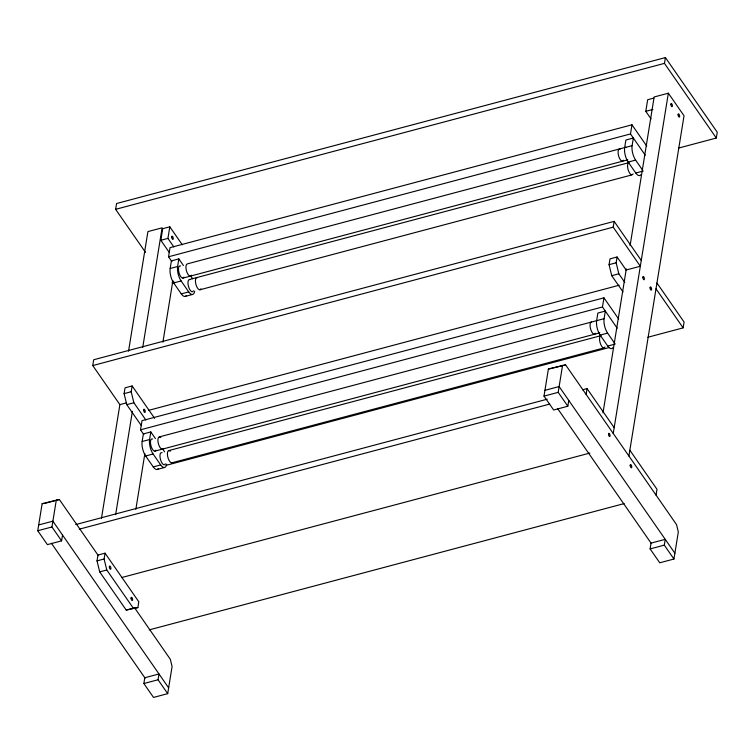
<?xml version="1.0" encoding="UTF-8"?>
<svg xmlns="http://www.w3.org/2000/svg" width="755" height="755" viewBox="0 0 755 755"><rect width="100%" height="100%" fill="white"/><g stroke="black" fill="none" stroke-linecap="round" stroke-linejoin="round"><path stroke-width="1.13" d="M62.533 535.059L61.589 540.854L47.395 544.629L37.75 530.737L42.138 503.67L59.362 499.508L98.358 555.652M61.589 540.854L51.944 526.971L56.332 499.904M145.545 252.397L115.628 209.324L116.572 203.52L665.4 57.578L717.25 132.238L716.306 138.033L678.736 148.027M101.453 518.44L119.885 404.633L92.752 365.562L93.695 359.757L614.136 221.366L641.269 260.428M128.539 351.207L147.914 231.596L162.108 227.821L142.733 347.432M97.008 560.871L97.952 555.067L105.049 553.179L138.807 601.792L137.872 607.596L126.217 610.078L99.688 571.875L97.008 560.871L104.105 558.983L105.049 553.179M141.364 425.65L126.774 404.642L124.094 393.629L125.037 387.834L132.134 385.947L154.643 418.355M145.809 419.94L133.871 402.755L131.191 391.741L132.134 385.947M115.647 514.665L132.389 411.305M169.384 252.595L160.834 240.288L162.712 228.689L169.809 226.802L182.304 244.79M173.848 246.923L167.931 238.401L169.809 226.802M143.865 434.644L140.515 429.812L141.997 420.677L603.953 297.838L618.694 319.063M171.895 261.607L168.544 256.775L170.026 247.649L631.973 124.802L646.724 146.026M158.39 468.525A10.523 4.237 75.1 0 1 153.246 466.911L145.649 455.973A10.523 4.237 75.1 0 1 142.138 441.524L143.365 433.917L150.821 431.935L155.417 438.561M186.419 295.498A10.523 4.237 75.1 0 1 181.266 293.874L173.678 282.936A10.523 4.237 75.1 0 1 170.158 268.497L171.394 260.881L178.841 258.899L183.446 265.524M135.834 509.37L144.866 453.623M162.92 342.138L172.895 280.586M166.676 464.155A10.523 4.237 75.1 0 1 160.692 464.929L153.095 453.991A10.523 4.237 75.1 0 1 149.584 439.542L150.821 431.935M194.705 291.119A10.523 4.237 75.1 0 1 188.722 291.892L181.124 280.954A10.523 4.237 75.1 0 1 177.614 266.515L178.841 258.899M143.856 683.53L144.8 677.735L158.994 673.96L158.05 679.764L167.704 693.647L153.51 697.422L143.856 683.53L158.05 679.764M167.704 693.647L172.083 666.58L170.3 659.247L134.664 607.935M568.779 400.433L567.835 406.228L553.641 410.003L543.996 396.12L548.385 369.053L565.618 364.882L676.546 524.621L678.33 531.954L673.951 559.021L659.757 562.796L650.112 548.913L651.046 543.109L665.24 539.334L664.306 545.138L673.951 559.021M567.835 406.228L558.19 392.345L562.579 365.278M640.919 174.631A10.523 4.237 75.1 0 1 635.776 173.018L628.179 162.08A10.523 4.237 75.1 0 1 624.659 147.631L625.895 140.015L633.341 138.033L632.114 145.649A10.523 4.237 75.1 0 0 635.625 160.098L642.59 170.12M586.116 394.393L587.05 388.599L582.492 389.807M626.131 270.007L640.325 266.232L613.202 227.161L614.136 221.366M623.007 291.911L611.729 275.679L609.058 264.665L609.993 258.871L617.09 256.983L626.357 270.328M617.212 328.198L602.471 306.974L603.953 297.838M645.242 155.162L630.5 133.937L631.973 124.802M615.193 344.063L607.605 333.125A10.523 4.237 75.1 0 1 604.085 318.685L605.321 311.069L597.866 313.051L596.639 320.667A10.523 4.237 75.1 0 0 600.149 335.107L607.747 346.045A10.523 4.237 75.1 0 0 612.89 347.668M624.8 282.389L618.826 273.791L616.155 262.778L617.09 256.983M651.046 118.903L645.789 111.325L647.667 99.726L653.745 98.103M603 412.853L626.32 268.846M630.085 245.62L654.16 96.97L668.354 93.195L684.03 115.77L628.915 456.039M716.306 138.033L664.466 63.373L665.4 57.578M613.239 433.464L668.354 93.195M656.048 495.101L656.992 489.306L629.859 450.235M647.828 337.259L683.133 327.868L684.077 322.064L656.944 283.002M115.628 209.324L664.466 63.373M160.834 240.288L167.931 238.401M645.789 111.325L652.886 109.437M168.544 256.775L630.5 133.937M625.904 147.253L187.372 263.873A6.314 2.539 75.1 0 0 186.796 271.904A6.314 2.539 75.1 0 0 191.421 275.141M170.158 268.497L177.614 266.515M624.659 147.631L632.114 145.649M182.899 278.114L627.82 159.796M172.036 282.776L174.311 282.172M173.678 282.936L181.124 280.954M628.179 162.08L635.625 160.098M189.411 279.52L629.009 162.618A6.314 2.539 75.1 0 0 627.962 169.082A6.314 2.539 75.1 0 0 631.992 174.877L199.848 289.797M181.266 293.874L188.722 291.892M635.776 173.018L643.222 171.036M184.984 296.479L192.44 294.497M92.752 365.562L613.202 227.161M124.094 393.629L131.191 391.741M609.058 264.665L616.155 262.778M119.885 404.633L126.434 402.887M126.774 404.642L133.871 402.755M611.729 275.679L618.826 273.791M148.754 410.324L619.166 285.23M140.515 429.812L602.471 306.974M142.138 441.524L149.584 439.542M159.343 436.9L604.085 318.685M154.869 451.141L599.8 332.823M145.649 455.973L153.095 453.991M600.149 335.107L607.605 333.125M168.837 450.575L600.989 335.654M153.246 466.911L160.692 464.929M607.747 346.045L614.136 344.346M171.819 462.834L603.972 347.913M166.109 465.354L609.115 347.555M156.964 469.516L164.411 467.534M45.168 503.283L55.002 500.669M57.182 500.084L59.362 499.508M565.618 364.882L548.385 369.053M38.694 524.942L52.888 521.167L168.639 687.852M544.94 390.316L559.134 386.541L674.885 553.226M37.75 530.737L51.944 526.971M543.996 396.12L558.19 392.345M75.717 524.574L547.196 399.197M79.332 529.161L549.668 404.085M99.688 571.875L106.785 569.987L133.314 608.19L137.872 607.596M121.668 577.556L589.806 453.066M126.217 610.078L133.314 608.19M149.273 629.868L624.159 503.585M650.112 548.913L664.306 545.138M42.138 503.67L44.158 503.415M656.001 288.797L683.133 327.868M587.05 388.599L614.183 427.66M557.652 408.625L651.329 543.515M190.675 275.934L192.648 278.774M162.646 448.97L164.618 451.811M51.406 543.251L145.083 678.132M104.105 558.983L106.785 569.987M595.544 333.257A6.314 2.539 75.1 0 1 590.92 330.02A6.314 2.539 75.1 0 1 591.495 321.979M162.929 448.866A6.314 2.539 75.1 0 1 158.125 442.562A6.314 2.539 75.1 0 1 160.815 437.56M155.945 450.159A6.314 2.539 75.1 0 1 151.066 446.139A6.314 2.539 75.1 0 1 152.595 439.004M605.038 346.932A6.314 2.539 75.1 0 1 600.706 344.431A6.314 2.539 75.1 0 1 600.376 335.947M172.423 462.541A6.314 2.539 75.1 0 1 167.619 456.228A6.314 2.539 75.1 0 1 170.309 451.235M165.439 463.834A6.314 2.539 75.1 0 1 160.56 459.814A6.314 2.539 75.1 0 1 162.089 452.679M623.564 160.22A6.314 2.539 75.1 0 1 618.685 156.21A6.314 2.539 75.1 0 1 620.223 149.075M183.965 277.123A6.314 2.539 75.1 0 1 179.086 273.102A6.314 2.539 75.1 0 1 180.624 265.977M200.915 288.816A6.314 2.539 75.1 0 1 196.036 284.795A6.314 2.539 75.1 0 1 197.574 277.661M633.067 173.895A6.314 2.539 75.1 0 1 632.596 174.584M193.459 290.798A6.314 2.539 75.1 0 1 188.58 286.777A6.314 2.539 75.1 0 1 190.118 279.643M630.217 465.391A1.67 0.67 75.1 0 0 631.359 467.798A1.67 0.67 75.1 0 0 631.406 465.344A1.67 0.67 75.1 0 0 630.217 465.391M608.511 434.191A1.67 0.67 75.1 0 0 609.681 436.541A1.67 0.67 75.1 0 0 609.672 434.04A1.67 0.67 75.1 0 0 608.511 434.191M131.059 598.177A1.67 0.67 75.1 0 0 132.238 600.536A1.67 0.67 75.1 0 0 132.229 598.026A1.67 0.67 75.1 0 0 131.059 598.177M109.362 566.741A1.67 0.67 75.1 0 0 110.438 569.279A1.67 0.67 75.1 0 0 110.608 566.967A1.67 0.67 75.1 0 0 109.362 566.741M143.677 410.069A1.67 0.67 75.1 0 0 144.837 412.466A1.67 0.67 75.1 0 0 144.856 409.993A1.67 0.67 75.1 0 0 143.677 410.069M171.706 237.042A1.67 0.67 75.1 0 0 172.857 239.429A1.67 0.67 75.1 0 0 172.886 236.957A1.67 0.67 75.1 0 0 171.706 237.042M670.855 104.332A1.67 0.67 75.1 0 0 672.026 106.691A1.67 0.67 75.1 0 0 672.016 104.181A1.67 0.67 75.1 0 0 670.855 104.332M678.094 114.751A1.67 0.67 75.1 0 0 679.264 117.11A1.67 0.67 75.1 0 0 679.255 114.6A1.67 0.67 75.1 0 0 678.094 114.751M642.835 277.368A1.67 0.67 75.1 0 0 644.006 279.727A1.67 0.67 75.1 0 0 643.996 277.217A1.67 0.67 75.1 0 0 642.835 277.368M650.064 287.787A1.67 0.67 75.1 0 0 651.235 290.147A1.67 0.67 75.1 0 0 651.225 287.636A1.67 0.67 75.1 0 0 650.064 287.787"/></g></svg>
